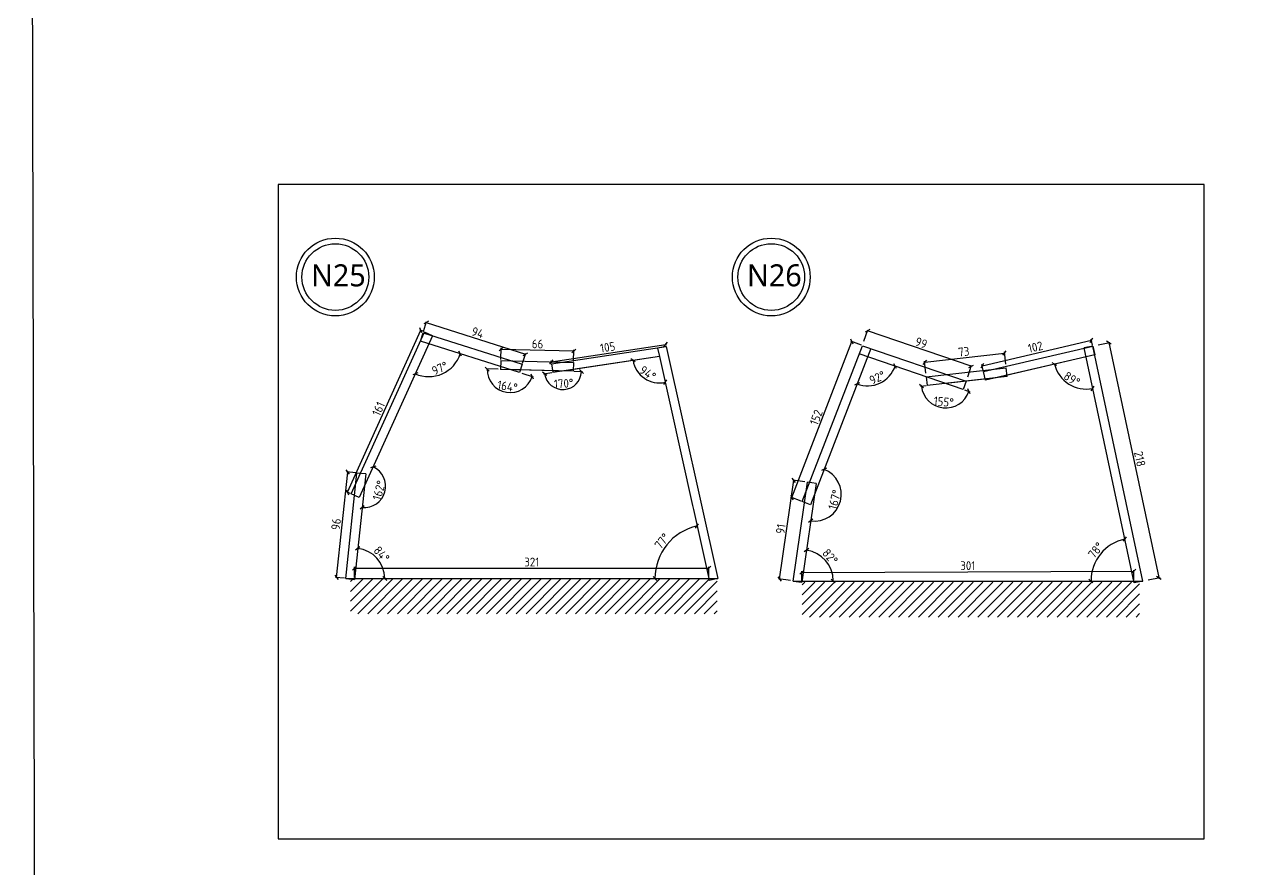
# Model space of a CAD drawing. Header units: centimetres. Extents: x -6116 to 16873, y -2889 to 4505.
# Drawn here: x 11527 to 12636, y -1722 to -956 of the extents above; entities that cross this region are included whole.
import ezdxf

# ---------------------------------------------------------------- set-up
doc = ezdxf.new("R2010")
doc.units = ezdxf.units.CM
for name, color, linetype in [('5', 5, 'Continuous'), ('D_wood木做櫃', 30, 'Continuous'), ('frame圖框', 34, 'Continuous'), ('hatch填實', 8, 'Continuous'), ('planting植栽', 95, 'Continuous'), ('section剖面線', 1, 'Continuous')]:
    doc.layers.add(name, color=color, linetype=linetype)
doc.styles.get("Standard").update_dxf_attribs({"font": 'ISOCP.SHX', "bigfont": 'CHINESET.SHX'})
doc.dimstyles.new('AM_ISO', dxfattribs={"dimtxt": 3.5, "dimasz": 3.5, "dimexe": 1, "dimexo": 1, "dimgap": 1.5, "dimtad": 1, "dimdec": 0, "dimdsep": 46, "dimtxsty": 'Standard', "dimcen": 0, "dimclrd": 256, "dimclre": 256, "dimclrt": 2, "dimadec": 0, "dimazin": 2, "dimtp": 0.1, "dimtm": 0.1, "dimtfac": 0.71, "dimtdec": 0, "dimtmove": 0, "dimatfit": 3, "dimfxl": 1, "dimlwd": -1, "dimlwe": -1, "dimarcsym": 1})

# ---------------------------------------------------------------- blocks, each defined once
blk = doc.blocks.new('_Oblique')
at = {"color": 0, "linetype": 'ByBlock', "lineweight": -2}
blk.add_line((-0.5, -0.5), (0.5, 0.5), dxfattribs=at)
blk = doc.blocks.new('*D491')
at = {"layer": 'DEFPOINTS', "color": 0, "transparency": 16777216}
for p in [(11896.9, -1238.2), (11885.9, -1243.1), (11897.7, -1275.1), (11975.9, -1271.7), (11830.5, -1385.2)]:
    blk.add_point(p, dxfattribs=at)
at = {"layer": 'hatch填實', "linetype": 'ByBlock', "transparency": 16777216}
blk.add_arc((11893.6, -1245.5), 29.9, 245.6819, 342.3616, dxfattribs=at)
at = {"layer": 'hatch填實', "transparency": 16777216, "xscale": 3.5, "yscale": 3.5, "zscale": 3.5}
for p, rotation in [((11922, -1254.6), 72.36157659091192), ((11881.3, -1272.8), 155.6818770126781)]:
    blk.add_blockref('_Oblique', p, dxfattribs=dict(at, rotation=rotation))
at = {"layer": 'hatch填實', "transparency": 16777216, "insert": (11903.5, -1267.8), "char_height": 8, "attachment_point": 5, "rotation": 24.0217}
blk.add_mtext('97°', dxfattribs=at)
blk = doc.blocks.new('_ArchTick')
at = {"color": 0, "linetype": 'ByBlock', "const_width": 0.15}
blk.add_lwpolyline([(-0.5, -0.5), (0.5, 0.5)], dxfattribs=at)
blk = doc.blocks.new('*D492')
at = {"layer": 'DEFPOINTS', "color": 0, "transparency": 16777216}
for p in [(11885.9, -1243.1), (11958.6, -1268.8), (11975.9, -1271.7), (12024.5, -1270.5), (11954.9, -1285.8)]:
    blk.add_point(p, dxfattribs=at)
at = {"layer": 'hatch填實', "linetype": 'ByBlock', "transparency": 16777216}
for p, q in [((11956.5, -1268.7), (11945.5, -1268.4)), ((11977.9, -1272.3), (11988.3, -1275.7))]:
    blk.add_line(p, q, dxfattribs=at)
blk.add_arc((11967.4, -1269), 20.9, 178.4974, 342.3616, dxfattribs=at)
at = {"layer": 'hatch填實', "transparency": 16777216, "xscale": 3.5, "yscale": 3.5, "zscale": 3.5}
for p, rotation in [((11946.5, -1268.5), 88.49742257616757), ((11987.4, -1275.4), 72.36157659091272)]:
    blk.add_blockref('_Oblique', p, dxfattribs=dict(at, rotation=rotation))
at = {"layer": 'hatch填實', "transparency": 16777216, "insert": (11964.9, -1284.2), "char_height": 8, "attachment_point": 5, "rotation": 350.4295}
blk.add_mtext('164°', dxfattribs=at)
blk = doc.blocks.new('*D493')
at = {"layer": 'DEFPOINTS', "color": 0, "transparency": 16777216}
for p in [(12102.7, -1257), (11958.6, -1268.8), (12006.1, -1271.7), (12024.5, -1270.5), (12008.2, -1285.6)]:
    blk.add_point(p, dxfattribs=at)
at = {"layer": 'hatch填實', "linetype": 'ByBlock', "transparency": 16777216}
for p, q in [((12005.1, -1271.8), (11997.6, -1273)), ((12025.5, -1270.5), (12033.1, -1270.7))]:
    blk.add_line(p, q, dxfattribs=at)
blk.add_arc((12015.2, -1270.3), 16.8, 188.6604, 358.4974, dxfattribs=at)
at = {"layer": 'hatch填實', "transparency": 16777216, "xscale": 3.5, "yscale": 3.5, "zscale": 3.5}
for p, rotation in [((11998.6, -1272.8), 98.66041620893303), ((12032.1, -1270.7), 88.49742257616796)]:
    blk.add_blockref('_Oblique', p, dxfattribs=dict(at, rotation=rotation))
at = {"layer": 'hatch填實', "transparency": 16777216, "insert": (12015.9, -1281.6), "char_height": 8, "attachment_point": 5, "rotation": 3.5789}
blk.add_mtext('170°', dxfattribs=at)
blk = doc.blocks.new('*D494')
at = {"layer": 'DEFPOINTS', "color": 0, "transparency": 16777216}
for p in [(12102.7, -1257), (12102.7, -1257), (12006.1, -1271.7), (12084.2, -1272.4), (12132.8, -1392.4)]:
    blk.add_point(p, dxfattribs=at)
at = {"layer": 'hatch填實', "linetype": 'ByBlock', "transparency": 16777216}
blk.add_arc((12102.7, -1257), 24.1, 188.6604, 282.5133, dxfattribs=at)
at = {"layer": 'hatch填實', "transparency": 16777216, "xscale": 3.5, "yscale": 3.5, "zscale": 3.5}
for p, rotation in [((12078.9, -1260.6), 98.66041620893294), ((12108, -1280.5), 12.51333051100852)]:
    blk.add_blockref('_Oblique', p, dxfattribs=dict(at, rotation=rotation))
at = {"layer": 'hatch填實', "transparency": 16777216, "insert": (12092.2, -1272.3), "char_height": 8, "attachment_point": 5, "rotation": 325.5869}
blk.add_mtext('94°', dxfattribs=at)
blk = doc.blocks.new('*D495')
at = {"layer": 'DEFPOINTS', "color": 0, "transparency": 16777216}
for p in [(11896.9, -1238.2), (11836.3, -1363.7), (11830.5, -1385.2), (11849.4, -1387.9), (11826.1, -1459.5)]:
    blk.add_point(p, dxfattribs=at)
at = {"layer": 'hatch填實', "linetype": 'ByBlock', "transparency": 16777216}
blk.add_arc((11835.1, -1374.9), 19.3, 263.9393, 65.6819, dxfattribs=at)
at = {"layer": 'hatch填實', "transparency": 16777216, "xscale": 3.5, "yscale": 3.5, "zscale": 3.5}
for p, rotation in [((11843.1, -1357.4), 155.6818770126775), ((11833.1, -1394.1), 173.9392647384052)]:
    blk.add_blockref('_Oblique', p, dxfattribs=dict(at, rotation=rotation))
at = {"layer": 'hatch填實', "transparency": 16777216, "insert": (11848.4, -1378.6), "char_height": 8, "attachment_point": 5, "rotation": 74.8106}
blk.add_mtext('162°', dxfattribs=at)
blk = doc.blocks.new('*D496')
at = {"layer": 'DEFPOINTS', "color": 0, "transparency": 16777216}
for p in [(11836.3, -1363.7), (11850.4, -1445.8), (11818.2, -1458.6), (11826.1, -1459.5), (12155.7, -1458.6)]:
    blk.add_point(p, dxfattribs=at)
at = {"layer": 'hatch填實', "linetype": 'ByBlock', "transparency": 16777216}
blk.add_arc((11826.2, -1458.6), 27.3, 360, 83.9393, dxfattribs=at)
at = {"layer": 'hatch填實', "transparency": 16777216, "xscale": 3.5, "yscale": 3.5, "zscale": 3.5}
for p, rotation in [((11829.1, -1431.4), 173.9392647384055), ((11853.6, -1458.6), 269.9999999999996)]:
    blk.add_blockref('_Oblique', p, dxfattribs=dict(at, rotation=rotation))
at = {"layer": 'hatch填實', "transparency": 16777216, "insert": (11850.7, -1436.6), "char_height": 8, "attachment_point": 5, "rotation": 311.9696}
blk.add_mtext('84°', dxfattribs=at)
blk = doc.blocks.new('*D497')
at = {"layer": 'DEFPOINTS', "color": 0, "transparency": 16777216}
for p in [(12133.6, -1396.1), (12117.2, -1420.4), (11818.2, -1458.6), (12147.5, -1458.6), (12155.7, -1458.6)]:
    blk.add_point(p, dxfattribs=at)
at = {"layer": 'hatch填實', "linetype": 'ByBlock', "transparency": 16777216}
blk.add_arc((12147.5, -1458.6), 48.8, 102.5138, 180, dxfattribs=at)
at = {"layer": 'hatch填實', "transparency": 16777216, "xscale": 3.5, "yscale": 3.5, "zscale": 3.5}
for p, rotation in [((12136.9, -1411), 12.5138450134511), ((12098.7, -1458.6), 269.9999999999998)]:
    blk.add_blockref('_Oblique', p, dxfattribs=dict(at, rotation=rotation))
at = {"layer": 'hatch填實', "transparency": 16777216, "insert": (12105.2, -1424.7), "char_height": 8, "attachment_point": 5, "rotation": 51.2569}
blk.add_mtext('77°', dxfattribs=at)
blk = doc.blocks.new('*D498')
at = {"layer": 'DEFPOINTS', "color": 0, "transparency": 16777216}
for p in [(12244.9, -1372.4), (12257.2, -1448), (12232, -1462.1), (12232.1, -1460.9), (12541.3, -1460.9)]:
    blk.add_point(p, dxfattribs=at)
at = {"layer": 'hatch填實', "linetype": 'ByBlock', "transparency": 16777216}
blk.add_arc((12232.1, -1460.9), 28.3, 360, 81.8047, dxfattribs=at)
at = {"layer": 'hatch填實', "transparency": 16777216, "xscale": 3.5, "yscale": 3.5, "zscale": 3.5}
for p, rotation in [((12236.2, -1433), 171.804676059605), ((12260.4, -1460.9), 269.9999999999997)]:
    blk.add_blockref('_Oblique', p, dxfattribs=dict(at, rotation=rotation))
at = {"layer": 'hatch填實', "transparency": 16777216, "insert": (12257.6, -1438.8), "char_height": 8, "attachment_point": 5, "rotation": 310.9023}
blk.add_mtext('82°', dxfattribs=at)
blk = doc.blocks.new('*D499')
at = {"layer": 'DEFPOINTS', "color": 0, "transparency": 16777216}
for p in [(12294.5, -1249.9), (12244.9, -1372.4), (12239.8, -1391.7), (12261.4, -1398.8), (12232, -1462.1)]:
    blk.add_point(p, dxfattribs=at)
at = {"layer": 'hatch填實', "linetype": 'ByBlock', "transparency": 16777216}
blk.add_arc((12243.4, -1382.3), 24.3, 261.8047, 68.9348, dxfattribs=at)
at = {"layer": 'hatch填實', "transparency": 16777216, "xscale": 3.5, "yscale": 3.5, "zscale": 3.5}
for p, rotation in [((12252.2, -1359.6), 158.9348303193366), ((12240, -1406.4), 171.8046760596031)]:
    blk.add_blockref('_Oblique', p, dxfattribs=dict(at, rotation=rotation))
at = {"layer": 'hatch填實', "transparency": 16777216, "insert": (12261.7, -1387.1), "char_height": 8, "attachment_point": 5, "rotation": 75.3698}
blk.add_mtext('167°', dxfattribs=at)
blk = doc.blocks.new('*D500')
at = {"layer": 'DEFPOINTS', "color": 0, "transparency": 16777216}
for p in [(12294.5, -1249.9), (12284, -1254.7), (12296, -1283.3), (12378.4, -1287), (12239.8, -1391.7)]:
    blk.add_point(p, dxfattribs=at)
at = {"layer": 'hatch填實', "linetype": 'ByBlock', "transparency": 16777216}
blk.add_arc((12291.6, -1257.3), 26.4, 248.9348, 341.1206, dxfattribs=at)
at = {"layer": 'hatch填實', "transparency": 16777216, "xscale": 3.5, "yscale": 3.5, "zscale": 3.5}
for p, rotation in [((12316.6, -1265.9), 71.12063625586805), ((12282.1, -1282), 158.9348303193356)]:
    blk.add_blockref('_Oblique', p, dxfattribs=dict(at, rotation=rotation))
at = {"layer": 'hatch填實', "transparency": 16777216, "insert": (12300.4, -1276.3), "char_height": 8, "attachment_point": 5, "rotation": 25.0277}
blk.add_mtext('92°', dxfattribs=at)
blk = doc.blocks.new('*D501')
at = {"layer": 'DEFPOINTS', "color": 0, "transparency": 16777216}
for p in [(12284, -1254.7), (12418.2, -1275.2), (12345.8, -1283.5), (12378.4, -1287), (12350.8, -1300.4)]:
    blk.add_point(p, dxfattribs=at)
at = {"layer": 'hatch填實', "linetype": 'ByBlock', "transparency": 16777216}
for p, q in [((12344.8, -1283.6), (12339.5, -1284.2)), ((12379.4, -1287.4), (12384.4, -1289.1))]:
    blk.add_line(p, q, dxfattribs=at)
blk.add_arc((12362.5, -1281.6), 22.2, 186.5486, 341.1206, dxfattribs=at)
at = {"layer": 'hatch填實', "transparency": 16777216, "xscale": 3.5, "yscale": 3.5, "zscale": 3.5}
for p, rotation in [((12340.5, -1284.1), 96.54862632345333), ((12383.5, -1288.8), 71.12063625586748)]:
    blk.add_blockref('_Oblique', p, dxfattribs=dict(at, rotation=rotation))
at = {"layer": 'hatch填實', "transparency": 16777216, "insert": (12360.7, -1298.2), "char_height": 8, "attachment_point": 5, "rotation": 353.8346}
blk.add_mtext('155°', dxfattribs=at)
blk = doc.blocks.new('*D502')
at = {"layer": 'DEFPOINTS', "color": 0, "transparency": 16777216}
for p in [(12488.1, -1249.3), (12497.8, -1255.4), (12398.5, -1278.6), (12468.2, -1277.3), (12533.5, -1462.6)]:
    blk.add_point(p, dxfattribs=at)
at = {"layer": 'hatch填實', "linetype": 'ByBlock', "transparency": 16777216}
blk.add_arc((12489.8, -1257.3), 29.4, 193.1502, 282.018, dxfattribs=at)
at = {"layer": 'hatch填實', "transparency": 16777216, "xscale": 3.5, "yscale": 3.5, "zscale": 3.5}
for p, rotation in [((12461.1, -1264), 103.1502013141896), ((12495.9, -1286.1), 12.01795507580875)]:
    blk.add_blockref('_Oblique', p, dxfattribs=dict(at, rotation=rotation))
at = {"layer": 'hatch填實', "transparency": 16777216, "insert": (12477, -1277.5), "char_height": 8, "attachment_point": 5, "rotation": 327.5841}
blk.add_mtext('89°', dxfattribs=at)
blk = doc.blocks.new('*D503')
at = {"layer": 'DEFPOINTS', "color": 0, "transparency": 16777216}
for p in [(12488.1, -1249.3), (12509.2, -1430.3), (12232.1, -1460.9), (12533.5, -1462.6), (12541.3, -1460.9)]:
    blk.add_point(p, dxfattribs=at)
at = {"layer": 'hatch填實', "linetype": 'ByBlock', "transparency": 16777216}
blk.add_arc((12533.2, -1460.9), 38.9, 102.018, 180, dxfattribs=at)
at = {"layer": 'hatch填實', "transparency": 16777216, "xscale": 3.5, "yscale": 3.5, "zscale": 3.5}
for p, rotation in [((12525.1, -1422.8), 12.01795507580844), ((12494.2, -1460.9), 269.9999999999997)]:
    blk.add_blockref('_Oblique', p, dxfattribs=dict(at, rotation=rotation))
at = {"layer": 'hatch填實', "transparency": 16777216, "insert": (12498.6, -1433), "char_height": 8, "attachment_point": 5, "rotation": 51.009}
blk.add_mtext('78°', dxfattribs=at)
blk = doc.blocks.new('*D519')
at = {"layer": 'DEFPOINTS', "color": 0, "transparency": 16777216}
for p in [(12533.1, -1452), (12232, -1462.1), (12533.2, -1460.9)]:
    blk.add_point(p, dxfattribs=at)
at = {"layer": 'hatch填實', "linetype": 'ByBlock', "transparency": 16777216}
for p, q in [((12231.9, -1453.1), (12533.1, -1452)), ((12232, -1461.1), (12231.9, -1452.1)), ((12533.2, -1459.9), (12533.1, -1451))]:
    blk.add_line(p, q, dxfattribs=at)
at = {"layer": 'hatch填實', "transparency": 16777216, "xscale": 3.5, "yscale": 3.5, "zscale": 3.5}
for p, rotation in [((12231.9, -1453.1), 180.215983462487), ((12533.1, -1452), 0.2159834624870066)]:
    blk.add_blockref('_Oblique', p, dxfattribs=dict(at, rotation=rotation))
at = {"layer": 'hatch填實', "transparency": 16777216, "insert": (12382.5, -1447), "char_height": 8, "attachment_point": 5, "rotation": 0.216}
blk.add_mtext('301', dxfattribs=at)
blk = doc.blocks.new('*D520')
at = {"layer": 'DEFPOINTS', "color": 0, "transparency": 16777216}
for p in [(12147.5, -1449.2), (11826.2, -1458.6), (12147.5, -1458.6)]:
    blk.add_point(p, dxfattribs=at)
at = {"layer": 'hatch填實', "linetype": 'ByBlock', "transparency": 16777216}
for p, q in [((11826.2, -1457.6), (11826.2, -1448.2)), ((11826.2, -1449.2), (12147.5, -1449.2)), ((12147.5, -1457.6), (12147.5, -1448.2))]:
    blk.add_line(p, q, dxfattribs=at)
at = {"layer": 'hatch填實', "transparency": 16777216, "xscale": 3.5, "yscale": 3.5, "zscale": 3.5, "rotation": 180}
blk.add_blockref('_Oblique', (11826.2, -1449.2), dxfattribs=at)
at = {"layer": 'hatch填實', "transparency": 16777216, "xscale": 3.5, "yscale": 3.5, "zscale": 3.5}
blk.add_blockref('_Oblique', (12147.5, -1449.2), dxfattribs=at)
at = {"layer": 'hatch填實', "transparency": 16777216, "insert": (11986.9, -1443.7), "char_height": 8, "attachment_point": 5}
blk.add_mtext('321', dxfattribs=at)
blk = doc.blocks.new('*D521')
at = {"layer": 'DEFPOINTS', "color": 0, "transparency": 16777216}
for p in [(11820, -1362), (11828.4, -1362.9), (11818.2, -1458.6)]:
    blk.add_point(p, dxfattribs=at)
at = {"layer": 'hatch填實', "linetype": 'ByBlock', "transparency": 16777216}
for p, q in [((11809.8, -1457.7), (11820, -1362)), ((11827.4, -1362.8), (11819, -1361.9)), ((11817.2, -1458.5), (11808.8, -1457.6))]:
    blk.add_line(p, q, dxfattribs=at)
at = {"layer": 'hatch填實', "transparency": 16777216, "xscale": 3.5, "yscale": 3.5, "zscale": 3.5}
for p, rotation in [((11820, -1362), 83.93996489704885), ((11809.8, -1457.7), 263.9399648970489)]:
    blk.add_blockref('_Oblique', p, dxfattribs=dict(at, rotation=rotation))
at = {"layer": 'hatch填實', "transparency": 16777216, "insert": (11809.4, -1409.3), "char_height": 8, "attachment_point": 5, "rotation": 83.94}
blk.add_mtext('96', dxfattribs=at)
blk = doc.blocks.new('*D522')
at = {"layer": 'DEFPOINTS', "color": 0, "transparency": 16777216}
for p in [(11886.2, -1233.3), (11889.6, -1234.9), (11823.2, -1381.9)]:
    blk.add_point(p, dxfattribs=at)
at = {"layer": 'hatch填實', "linetype": 'ByBlock', "transparency": 16777216}
for p, q in [((11819.7, -1380.4), (11886.2, -1233.3)), ((11888.7, -1234.5), (11885.3, -1232.9)), ((11822.3, -1381.5), (11818.8, -1380))]:
    blk.add_line(p, q, dxfattribs=at)
at = {"layer": 'hatch填實', "transparency": 16777216, "xscale": 3.5, "yscale": 3.5, "zscale": 3.5}
for p, rotation in [((11886.2, -1233.3), 65.68269620968033), ((11819.7, -1380.4), 245.6826962096804)]:
    blk.add_blockref('_Oblique', p, dxfattribs=dict(at, rotation=rotation))
at = {"layer": 'hatch填實', "transparency": 16777216, "insert": (11847.9, -1304.6), "char_height": 8, "attachment_point": 5, "rotation": 65.6827}
blk.add_mtext('161', dxfattribs=at)
blk = doc.blocks.new('*D523')
at = {"layer": 'DEFPOINTS', "color": 0, "transparency": 16777216}
for p in [(11888.3, -1235.5), (11978.3, -1264.1), (11981.2, -1255)]:
    blk.add_point(p, dxfattribs=at)
at = {"layer": 'hatch填實', "linetype": 'ByBlock', "transparency": 16777216}
for p, q in [((11888.6, -1234.5), (11891.5, -1225.4)), ((11891.2, -1226.3), (11981.2, -1255)), ((11978.6, -1263.1), (11981.5, -1254))]:
    blk.add_line(p, q, dxfattribs=at)
at = {"layer": 'hatch填實', "transparency": 16777216, "xscale": 3.5, "yscale": 3.5, "zscale": 3.5}
for p, rotation in [((11891.2, -1226.3), 162.3615765909136), ((11981.2, -1255), 342.3615765909137)]:
    blk.add_blockref('_Oblique', p, dxfattribs=dict(at, rotation=rotation))
at = {"layer": 'hatch填實', "transparency": 16777216, "insert": (11937.9, -1235.4), "char_height": 8, "attachment_point": 5, "rotation": 342.3616}
blk.add_mtext('94', dxfattribs=at)
blk = doc.blocks.new('*D524')
at = {"layer": 'DEFPOINTS', "color": 0, "transparency": 16777216}
for p in [(12025, -1252), (11958.8, -1260.8), (12024.7, -1262.5)]:
    blk.add_point(p, dxfattribs=at)
at = {"layer": 'hatch填實', "linetype": 'ByBlock', "transparency": 16777216}
for p, q in [((11958.8, -1259.8), (11959.1, -1249.3)), ((11959.1, -1250.3), (12025, -1252)), ((12024.8, -1261.5), (12025, -1251))]:
    blk.add_line(p, q, dxfattribs=at)
at = {"layer": 'hatch填實', "transparency": 16777216, "xscale": 3.5, "yscale": 3.5, "zscale": 3.5}
for p, rotation in [((11959.1, -1250.3), 178.4974225761698), ((12025, -1252), 358.4974225761698)]:
    blk.add_blockref('_Oblique', p, dxfattribs=dict(at, rotation=rotation))
at = {"layer": 'hatch填實', "transparency": 16777216, "insert": (11992.2, -1245.7), "char_height": 8, "attachment_point": 5, "rotation": 358.4974}
blk.add_mtext('66', dxfattribs=at)
blk = doc.blocks.new('*D525')
at = {"layer": 'DEFPOINTS', "color": 0, "transparency": 16777216}
for p in [(12108.6, -1246.1), (12108.9, -1247.9), (12004.8, -1263.7)]:
    blk.add_point(p, dxfattribs=at)
at = {"layer": 'hatch填實', "linetype": 'ByBlock', "transparency": 16777216}
for p, q in [((12004.6, -1262), (12108.6, -1246.1)), ((12108.8, -1246.9), (12108.5, -1245.2)), ((12004.7, -1262.7), (12004.4, -1261))]:
    blk.add_line(p, q, dxfattribs=at)
at = {"layer": 'hatch填實', "transparency": 16777216, "xscale": 3.5, "yscale": 3.5, "zscale": 3.5}
for p, rotation in [((12108.6, -1246.1), 8.647089375200546), ((12004.6, -1262), 188.6470893752006)]:
    blk.add_blockref('_Oblique', p, dxfattribs=dict(at, rotation=rotation))
at = {"layer": 'hatch填實', "transparency": 16777216, "insert": (12055.8, -1248.6), "char_height": 8, "attachment_point": 5, "rotation": 8.6471}
blk.add_mtext('105', dxfattribs=at)
blk = doc.blocks.new('*D527')
at = {"layer": 'DEFPOINTS', "color": 0, "transparency": 16777216}
for p in [(12224.7, -1369.5), (12237, -1371.3), (12224, -1460.9)]:
    blk.add_point(p, dxfattribs=at)
at = {"layer": 'hatch填實', "linetype": 'ByBlock', "transparency": 16777216}
for p, q in [((12211.8, -1459.2), (12224.7, -1369.5)), ((12234.6, -1371), (12223.7, -1369.4)), ((12221.7, -1460.6), (12210.8, -1459))]:
    blk.add_line(p, q, dxfattribs=at)
at = {"layer": 'hatch填實', "transparency": 16777216, "xscale": 3.5, "yscale": 3.5, "zscale": 3.5}
for p, rotation in [((12224.7, -1369.5), 81.80518311887072), ((12211.8, -1459.2), 261.8051831188707)]:
    blk.add_blockref('_Oblique', p, dxfattribs=dict(at, rotation=rotation))
at = {"layer": 'hatch填實', "transparency": 16777216, "insert": (12212.8, -1413.6), "char_height": 8, "attachment_point": 5, "rotation": 81.8052}
blk.add_mtext('91', dxfattribs=at)
blk = doc.blocks.new('*D528')
at = {"layer": 'DEFPOINTS', "color": 0, "transparency": 16777216}
for p in [(12277.4, -1243.6), (12286.9, -1247.3), (12232.4, -1388.8)]:
    blk.add_point(p, dxfattribs=at)
at = {"layer": 'hatch填實', "linetype": 'ByBlock', "transparency": 16777216}
for p, q in [((12222.9, -1385.1), (12277.4, -1243.6)), ((12286, -1246.9), (12276.5, -1243.3)), ((12231.4, -1388.4), (12222, -1384.8))]:
    blk.add_line(p, q, dxfattribs=at)
at = {"layer": 'hatch填實', "transparency": 16777216, "xscale": 3.5, "yscale": 3.5, "zscale": 3.5}
for p, rotation in [((12277.4, -1243.6), 68.93553838047329), ((12222.9, -1385.1), 248.9355383804733)]:
    blk.add_blockref('_Oblique', p, dxfattribs=dict(at, rotation=rotation))
at = {"layer": 'hatch填實', "transparency": 16777216, "insert": (12245, -1312.4), "char_height": 8, "attachment_point": 5, "rotation": 68.9355}
blk.add_mtext('152', dxfattribs=at)
blk = doc.blocks.new('*D529')
at = {"layer": 'DEFPOINTS', "color": 0, "transparency": 16777216}
for p in [(12291.5, -1233.8), (12286.9, -1247.3), (12381, -1279.5)]:
    blk.add_point(p, dxfattribs=at)
at = {"layer": 'hatch填實', "linetype": 'ByBlock', "transparency": 16777216}
for p, q in [((12288.3, -1243.3), (12291.8, -1232.9)), ((12385.6, -1266), (12291.5, -1233.8)), ((12382.4, -1275.5), (12385.9, -1265))]:
    blk.add_line(p, q, dxfattribs=at)
at = {"layer": 'hatch填實', "transparency": 16777216, "xscale": 3.5, "yscale": 3.5, "zscale": 3.5}
for p, rotation in [((12291.5, -1233.8), 161.1206362558671), ((12385.6, -1266), 341.1206362558672)]:
    blk.add_blockref('_Oblique', p, dxfattribs=dict(at, rotation=rotation))
at = {"layer": 'hatch填實', "transparency": 16777216, "insert": (12340.3, -1244.7), "char_height": 8, "attachment_point": 5, "rotation": 341.1206}
blk.add_mtext('99', dxfattribs=at)
blk = doc.blocks.new('*D530')
at = {"layer": 'DEFPOINTS', "color": 0, "transparency": 16777216}
for p in [(12415.8, -1254), (12344.9, -1275.6), (12417.3, -1267.2)]:
    blk.add_point(p, dxfattribs=at)
at = {"layer": 'hatch填實', "linetype": 'ByBlock', "transparency": 16777216}
for p, q in [((12416.9, -1264), (12415.7, -1253)), ((12344.5, -1272.3), (12343.2, -1261.4)), ((12343.4, -1262.3), (12415.8, -1254))]:
    blk.add_line(p, q, dxfattribs=at)
at = {"layer": 'hatch填實', "transparency": 16777216, "xscale": 3.5, "yscale": 3.5, "zscale": 3.5}
for p, rotation in [((12415.8, -1254), 6.548626323452666), ((12343.4, -1262.3), 186.5486263234527)]:
    blk.add_blockref('_Oblique', p, dxfattribs=dict(at, rotation=rotation))
at = {"layer": 'hatch填實', "transparency": 16777216, "insert": (12378.9, -1252.7), "char_height": 8, "attachment_point": 5, "rotation": 6.5486}
blk.add_mtext('73', dxfattribs=at)
blk = doc.blocks.new('*D531')
at = {"layer": 'DEFPOINTS', "color": 0, "transparency": 16777216}
for p in [(12494.7, -1242.3), (12495.9, -1247.6), (12396.7, -1270.8)]:
    blk.add_point(p, dxfattribs=at)
at = {"layer": 'hatch填實', "linetype": 'ByBlock', "transparency": 16777216}
for p, q in [((12395.5, -1265.5), (12494.7, -1242.3)), ((12495.7, -1246.7), (12494.5, -1241.3)), ((12396.5, -1269.8), (12395.2, -1264.5))]:
    blk.add_line(p, q, dxfattribs=at)
at = {"layer": 'hatch填實', "transparency": 16777216, "xscale": 3.5, "yscale": 3.5, "zscale": 3.5}
for p, rotation in [((12494.7, -1242.3), 13.150201314188), ((12395.5, -1265.5), 193.150201314188)]:
    blk.add_blockref('_Oblique', p, dxfattribs=dict(at, rotation=rotation))
at = {"layer": 'hatch填實', "transparency": 16777216, "insert": (12443.8, -1248.5), "char_height": 8, "attachment_point": 5, "rotation": 13.1502}
blk.add_mtext('102', dxfattribs=at)
blk = doc.blocks.new('*D532')
at = {"layer": 'DEFPOINTS', "color": 0, "transparency": 16777216}
for p in [(12495.9, -1247.6), (12541.3, -1460.9), (12555.9, -1457.8)]:
    blk.add_point(p, dxfattribs=at)
at = {"layer": 'hatch填實', "linetype": 'ByBlock', "transparency": 16777216}
for p, q in [((12500.7, -1246.6), (12511.4, -1244.3)), ((12510.5, -1244.5), (12555.9, -1457.8)), ((12546.1, -1459.9), (12556.9, -1457.6))]:
    blk.add_line(p, q, dxfattribs=at)
at = {"layer": 'hatch填實', "transparency": 16777216, "xscale": 3.5, "yscale": 3.5, "zscale": 3.5}
for p, rotation in [((12510.5, -1244.5), 102.0175239076947), ((12555.9, -1457.8), 282.0175239076947)]:
    blk.add_blockref('_Oblique', p, dxfattribs=dict(at, rotation=rotation))
at = {"layer": 'hatch填實', "transparency": 16777216, "insert": (12538.6, -1350.1), "char_height": 8, "attachment_point": 5, "rotation": 282.0175}
blk.add_mtext('218', dxfattribs=at)

msp = doc.modelspace()

# ---------------------------------------------------------------- hatches: boundary and pattern name
at = {"layer": 'planting植栽'}
h = msp.add_hatch(dxfattribs=at)
h.set_pattern_fill('ANSI31', color=256, scale=2)
h.set_pattern_definition([(45, (11476.0953, -2041.2874), (-4.49013, 4.49013), [])])
h.paths.add_polyline_path([(11822.54857, -1459.0348), (12155.21223, -1459.0348), (12155.21223, -1490.65956), (11822.54857, -1490.65956)])
h = msp.add_hatch(dxfattribs=at)
h.set_pattern_fill('ANSI31', color=256, scale=2)
h.set_pattern_definition([(45, (11885.8903, -2044.327), (-4.49013, 4.49013), [])])
h.paths.add_polyline_path([(12232.34359, -1462.07416), (12538.42173, -1462.07416), (12538.42173, -1493.69892), (12232.34359, -1493.69892)])

# ---------------------------------------------------------------- linework, layer by layer
at = {"layer": '5', "linetype": 'ByBlock'}
for centre, radius in [((11808.73796, -1184.92795), 35.27331), ((12204.23858, -1184.92795), 35.27331), ((11808.73796, -1184.92795), 30.27331), ((12204.23858, -1184.92795), 30.27331)]:
    msp.add_circle(centre, radius, dxfattribs=at)
at = {"layer": 'D_wood木做櫃'}
for p, q in [((11823.17812, -1381.933), (11889.61821, -1234.90292)), ((11896.9104, -1238.19812), (11830.46816, -1385.22736)), ((11885.91358, -1243.10118), (11888.33907, -1235.47281)), ((11888.33907, -1235.47281), (11978.3106, -1264.07988)), ((11896.9104, -1238.19812), (11889.61821, -1234.90292)), ((11975.88511, -1271.70825), (11885.91358, -1243.10118)), ((11893.59152, -1245.5375), (11893.59152, -1245.54243)), ((12004.85145, -1263.76105), (12108.91425, -1247.91077)), ((12108.91425, -1247.91077), (12101.10427, -1249.64404)), ((12101.10427, -1249.64404), (12102.72475, -1256.94578)), ((12108.91425, -1247.91077), (12155.67575, -1458.61392)), ((12232.38303, -1388.79159), (12286.88775, -1247.27767)), ((12294.46465, -1249.86877), (12239.84832, -1391.66688)), ((12286.88775, -1247.27767), (12381.01673, -1279.46735)), ((12396.72344, -1270.82234), (12495.94276, -1247.64162)), ((12495.94276, -1247.64162), (12488.11703, -1249.30754)), ((12533.52478, -1462.60555), (12488.11703, -1249.30754)), ((12541.3479, -1460.9352), (12495.94276, -1247.64162)), ((12495.94276, -1247.64162), (12497.76389, -1255.43651)), ((11958.78417, -1260.78757), (11958.57426, -1268.78974)), ((11958.78417, -1260.78757), (12024.73396, -1262.5175)), ((11978.3106, -1264.07988), (11975.88511, -1271.70825)), ((12004.84776, -1263.73685), (12006.05681, -1271.67465)), ((12102.72475, -1256.95071), (12006.05681, -1271.67465)), ((12102.72475, -1256.94578), (12015.23876, -1270.27117)), ((12024.73396, -1262.5175), (12024.52406, -1270.51966)), ((12102.72475, -1256.94578), (12102.72475, -1256.95071)), ((12102.72475, -1256.95071), (12132.79156, -1392.42413)), ((12378.42812, -1287.03696), (12284.01032, -1254.74851)), ((12291.58544, -1257.339), (12291.58544, -1257.34393)), ((12497.76389, -1255.43651), (12398.54457, -1278.61723)), ((12489.81703, -1257.28821), (12408.28125, -1276.33751)), ((12489.81703, -1257.28821), (12489.81703, -1257.29314)), ((12024.52406, -1270.51966), (11958.57426, -1268.78974)), ((12015.23876, -1270.27117), (11967.43734, -1269.0173)), ((12344.87732, -1275.56345), (12417.30307, -1267.24931)), ((12344.87732, -1275.56345), (12345.79025, -1283.51611)), ((12418.216, -1275.20197), (12345.79025, -1283.51611)), ((12398.54457, -1278.61723), (12396.72344, -1270.82234)), ((12418.216, -1275.20197), (12417.30307, -1267.24931)), ((12408.28125, -1276.33751), (12362.50663, -1281.59222)), ((12381.01673, -1279.46735), (12378.42812, -1287.03696)), ((11818.18784, -1458.61392), (11828.35172, -1362.87609)), ((11836.30767, -1363.72073), (11826.1426, -1459.45852)), ((11836.30784, -1363.72074), (11828.35172, -1362.87609)), ((11835.11559, -1374.9431), (11835.11559, -1374.94803)), ((12224.04194, -1460.9352), (12236.95066, -1371.29748)), ((12244.86976, -1372.43791), (12231.96024, -1462.07558)), ((12244.87026, -1372.43798), (12236.95066, -1371.29748)), ((11830.46816, -1385.22736), (11823.17812, -1381.933)), ((12243.44427, -1382.33086), (12243.44427, -1382.33579)), ((12132.79156, -1392.42413), (12132.79156, -1392.42906)), ((12132.79156, -1392.42906), (12133.60282, -1396.07962)), ((12133.60282, -1396.07962), (12133.60282, -1396.08455)), ((12133.60282, -1396.08455), (12147.4811, -1458.61392)), ((12239.84998, -1391.66751), (12232.38291, -1388.79154)), ((12518.22083, -1390.71689), (12518.22083, -1390.72182)), ((11818.18784, -1458.61392), (11826.1426, -1459.45852)), ((11826.23228, -1458.61885), (12147.4811, -1458.61885)), ((12147.4811, -1458.61885), (12147.86577, -1460.34719)), ((12155.67575, -1458.61392), (12147.86577, -1460.34719)), ((12155.67575, -1458.61885), (12147.86577, -1460.35212)), ((12147.86577, -1460.35212), (12147.86577, -1460.34719)), ((12224.04194, -1460.9352), (12541.3479, -1460.9352)), ((12224.04194, -1460.9352), (12231.96024, -1462.07558)), ((12541.3479, -1460.94013), (12533.52478, -1462.60555))]:
    msp.add_line(p, q, dxfattribs=at)
at = {"layer": 'frame圖框'}
msp.add_lwpolyline([(11756.8959, -1101.01064), (11756.8959, -1695.01064), (12596.8959, -1695.01064), (12596.8959, -1101.01064)], close=True, dxfattribs=at)
at = {"layer": 'hatch填實'}
for p, q in [((11818.18784, -1458.61392), (12155.67575, -1458.61392)), ((12232.12447, -1460.94013), (12541.3479, -1460.94013))]:
    msp.add_line(p, q, dxfattribs=at)
at = {"layer": 'section剖面線', "ltscale": 0.1}
msp.add_lwpolyline([(11526.70968, 2310.02356), (16861.47011, 2310.02356), (16873.32514, -2888.931), (11538.56471, -2888.931)], close=True, dxfattribs=at)

# ---------------------------------------------------------------- texts
at = {"layer": '5', "linetype": 'ByBlock', "char_height": 20, "attachment_point": 1}
for s, insert in [('{\\fMicrosoft JhengHei|b0|i0|c136|p34;N25}', (11786.71585, -1173.40092)), ('{\\fMicrosoft JhengHei|b0|i0|c136|p34;N26}', (12182.21647, -1173.40092))]:
    msp.add_mtext(s, dxfattribs=dict(at, insert=insert))

# ---------------------------------------------------------------- dimensions: what is measured, and where the dimension line sits
at = {"layer": 'hatch填實'}
for p1, p2, distance, picture, middle in [((11823.17812, -1381.933), (11889.61821, -1234.90292), 3.77814, '*D522', (11847.94319, -1304.59732)), ((11888.33907, -1235.47281), (11978.3106, -1264.07988), 9.57364, '*D523', (11937.89229, -1235.41135)), ((11958.78417, -1260.78757), (12024.73396, -1262.5175), 10.49037, '*D524', (11992.17836, -1245.66766)), ((12004.84776, -1263.73685), (12108.91425, -1247.91077), 1.7819, '*D525', (12055.78619, -1248.62468)), ((12232.38291, -1388.79154), (12286.88775, -1247.27767), 10.14677, '*D528', (12245.03339, -1312.41059)), ((12381.01673, -1279.46735), (12286.88775, -1247.27767), -14.2373, '*D529', (12340.33877, -1244.69704)), ((12396.72344, -1270.82234), (12495.94276, -1247.64162), 5.51521, '*D531', (12443.82691, -1248.50486)), ((12344.87732, -1275.56345), (12417.30307, -1267.24931), 13.3029, '*D530', (12378.9458, -1252.72616)), ((12495.94276, -1247.64162), (12541.3479, -1460.9352), 14.85104, '*D532', (12538.55112, -1350.05094)), ((11818.18784, -1458.61392), (11828.35172, -1362.87609), 8.4465, '*D521', (11809.40122, -1409.27267)), ((12224.04194, -1460.9352), (12236.95066, -1371.29748), 12.34933, '*D527', (12212.82923, -1413.57211)), ((12231.96024, -1462.07558), (12533.17024, -1460.94013), 8.97314, '*D519', (12382.51068, -1447.03482))]:
    dim = msp.add_aligned_dim(p1=p1, p2=p2, distance=distance, dimstyle='AM_ISO', override={"dimtxt": 8, "dimblk": 'Oblique', "dimclrt": 256, "dimldrblk": 'ArchTick', "dimfxl": 10, "dimfxlon": 1}, dxfattribs=at)
    dim.commit()
    dim.dimension.update_dxf_attribs({"geometry": picture, "text_midpoint": middle})
for base, line1, line2, picture, middle in [((11849.41666, -1387.88409), ((11836.30767, -1363.72073), (11826.1426, -1459.45852)), ((11896.9104, -1238.19812), (11830.46816, -1385.22736)), '*D495', (11848.42139, -1378.55387)), ((11897.69988, -1275.11778), ((11975.88511, -1271.70825), (11885.91358, -1243.10118)), ((11896.9104, -1238.19812), (11830.46816, -1385.22736)), '*D491', (11903.50779, -1267.79204)), ((11954.87171, -1285.76952), ((12024.52406, -1270.51966), (11958.57426, -1268.78974)), ((11975.88511, -1271.70825), (11885.91358, -1243.10118)), '*D492', (11964.87073, -1284.24458)), ((12261.39359, -1398.76591), ((12294.46465, -1249.86877), (12239.84832, -1391.66688)), ((12244.86976, -1372.43791), (12231.96024, -1462.07558)), '*D499', (12261.67273, -1387.08606)), ((12509.18487, -1430.25347), ((12533.52478, -1462.60555), (12488.11703, -1249.30754)), ((12232.12447, -1460.94013), (12541.3479, -1460.94013)), '*D503', (12498.62305, -1432.97333)), ((12296.01585, -1283.34868), ((12378.42812, -1287.03696), (12284.01032, -1254.74851)), ((12294.46465, -1249.86877), (12239.84832, -1391.66688)), '*D500', (12300.42086, -1276.25968)), ((12468.19986, -1277.2918), ((12533.52478, -1462.60555), (12488.11703, -1249.30754)), ((12497.76389, -1255.43651), (12398.54457, -1278.61723)), '*D502', (12476.97885, -1277.51046)), ((12008.19826, -1285.56409), ((12024.52406, -1270.51966), (11958.57426, -1268.78974)), ((12102.72475, -1256.95071), (12006.05681, -1271.67465)), '*D493', (12015.94609, -1281.58526)), ((12084.22159, -1272.44632), ((12102.72475, -1256.95071), (12132.79156, -1392.42413)), ((12102.72475, -1256.95071), (12006.05681, -1271.67465)), '*D494', (12092.19328, -1272.32399)), ((12350.79313, -1300.41174), ((12418.216, -1275.20197), (12345.79025, -1283.51611)), ((12378.42812, -1287.03696), (12284.01032, -1254.74851)), '*D501', (12360.72713, -1298.16917)), ((11850.38296, -1445.78371), ((11836.30767, -1363.72073), (11826.1426, -1459.45852)), ((11818.18784, -1458.61392), (12155.67575, -1458.61392)), '*D496', (11850.65416, -1436.64779)), ((12257.24408, -1447.9922), ((12232.12447, -1460.94013), (12541.3479, -1460.94013)), ((12244.86976, -1372.43791), (12231.96024, -1462.07558)), '*D498', (12257.64176, -1438.83393)), ((12117.23408, -1420.37298), ((12133.60282, -1396.08455), (12147.4811, -1458.61392)), ((11818.18784, -1458.61392), (12155.67575, -1458.61392)), '*D497', (12105.16275, -1424.65825))]:
    dim = msp.add_angular_dim_2l(base=base, line1=line1, line2=line2, dimstyle='AM_ISO', override={"dimtxt": 8, "dimblk": 'Oblique', "dimclrt": 256, "dimldrblk": 'ArchTick', "dimfxl": 10, "dimfxlon": 1}, dxfattribs=at)
    dim.commit()
    dim.dimension.update_dxf_attribs({"geometry": picture, "text_midpoint": middle})
dim = msp.add_linear_dim(base=(12147.4811, -1449.16899), p1=(11826.23228, -1458.61392), p2=(12147.4811, -1458.61392), dimstyle='AM_ISO', override={"dimtxt": 8, "dimblk": 'Oblique', "dimclrt": 256, "dimldrblk": 'ArchTick', "dimfxl": 10, "dimfxlon": 1}, dxfattribs=at)
dim.commit()
dim.dimension.update_dxf_attribs({"geometry": '*D520', "text_midpoint": (11986.85669, -1443.6682)})

doc.saveas('drawing.dxf')
